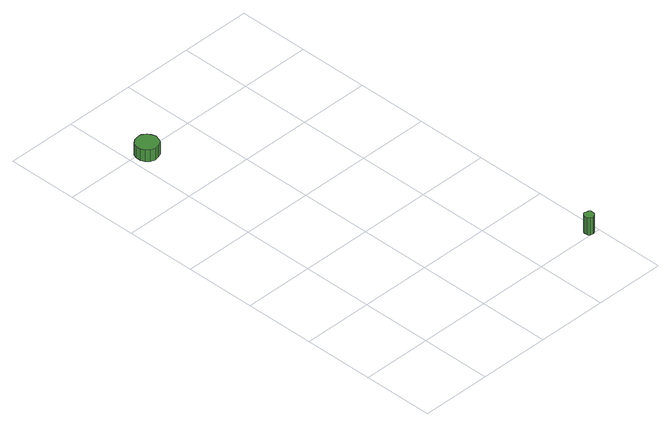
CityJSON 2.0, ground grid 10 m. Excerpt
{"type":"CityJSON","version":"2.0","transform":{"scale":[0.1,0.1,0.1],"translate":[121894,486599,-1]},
"CityObjects":{
"tree1":{"type":"SolitaryVegetationObject","attributes":{"function":"something"},"geometry":[{"type":"MultiSurface","lod":"1","boundaries":[[[0,1,2,3,4,5,6,7,8,9,10,11,12,13,14]],[[15,16,17,18,19,20,21,22,23,24,25,26,27,28,29]],[[0,29,28,1]],[[1,28,27,2]],[[2,27,26,3]],[[3,26,25,4]],[[4,25,24,5]],[[5,24,23,6]],[[6,23,22,7]],[[7,22,21,8]],[[8,21,20,9]],[[9,20,19,10]],[[10,19,18,11]],[[11,18,17,12]],[[12,17,16,13]],[[13,16,15,14]],[[14,15,29,0]]]}]},
"tree2":{"type":"SolitaryVegetationObject","attributes":{"function":"something"},"geometry":[{"type":"MultiSurface","lod":"1","boundaries":[[[30,31,32,33,34,35,36,37,38,39,40,41,42,43,44]],[[45,46,47,48,49,50,51,52,53,54,55,56,57,58,59]],[[30,59,58,31]],[[31,58,57,32]],[[32,57,56,33]],[[33,56,55,34]],[[34,55,54,35]],[[35,54,53,36]],[[36,53,52,37]],[[37,52,51,38]],[[38,51,50,39]],[[39,50,49,40]],[[40,49,48,41]],[[41,48,47,42]],[[42,47,46,43]],[[43,46,45,44]],[[44,45,59,30]]]}]}
},
"vertices":[
[38,493,26],[36,499,26],[33,504,26],[27,508,26],[20,508,26],[14,506,26],[9,502,26],[7,496,26],[7,489,26],[9,484,26],[14,479,26],[20,477,26],[27,478,26],[33,481,26],[36,486,26],[36,486,8],[33,481,8],[27,478,8],[20,477,8],[14,479,8],[9,484,8],[7,489,8],[7,496,8],[9,502,8],[14,506,8],[20,508,8],[27,508,8],[33,504,8],[36,499,8],[38,493,8],
[296,7,32],[296,10,32],[294,12,32],[291,13,32],[289,14,32],[286,13,32],[284,11,32],[283,8,32],[283,6,32],[284,3,32],[286,1,32],[289,0,32],[291,0,32],[294,2,32],[296,4,32],[296,4,6],[294,2,6],[291,0,6],[289,0,6],[286,1,6],[284,3,6],[283,6,6],[283,8,6],[284,11,6],[286,13,6],[289,14,6],[291,13,6],[294,12,6],[296,10,6],[296,7,6]
]}
